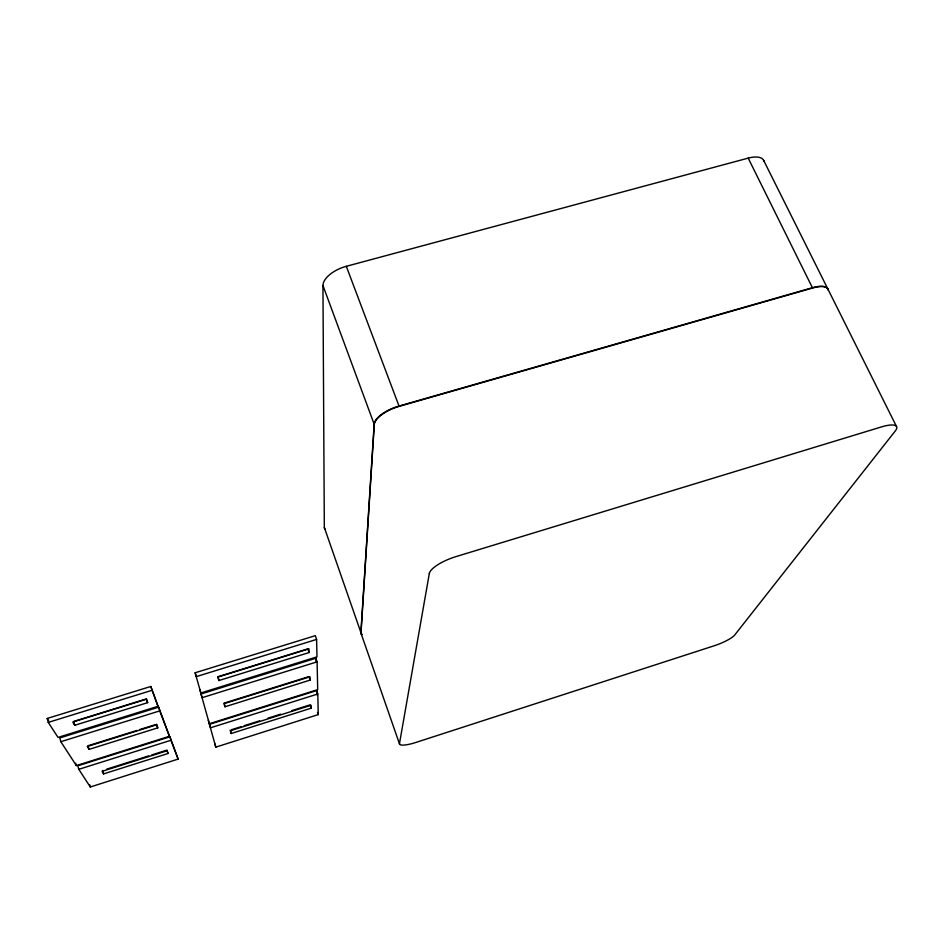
<?xml version="1.0" encoding="UTF-8"?>
<svg xmlns="http://www.w3.org/2000/svg" width="944" height="944" viewBox="0 0 944 944"><rect width="100%" height="100%" fill="white"/><g stroke="black" fill="none" stroke-linecap="round" stroke-linejoin="round"><path stroke-width="1.42" d="M362.142 634.592A17.912 5.227 -19.5 0 1 360.997 632.834L374.296 424.54L322.954 285.548A24.214 12.107 -21 0 1 346.306 266.314L748.203 158.12A24.225 10.585 -28.7 0 1 764.05 161.507M106.802 769.124L148.822 755.849M151.63 754.964L167.029 750.091L168.032 753.489L103.569 773.903L102.046 771.354L166.958 750.822L168.032 753.489M231.54 729.7L241.357 726.585M244.154 725.7L259.588 720.827M268.002 718.16L280.616 714.171M291.838 710.631L310.069 704.861L311.166 708.177L231.174 733.512L230.135 730.137M90.294 786.989L178.133 759.094L169.932 736.78L77.833 765.785L78.789 769.325L90.294 786.989L89.668 784.735M215.834 747.129L318.246 714.608L317.798 693.982L316.665 690.583L209.426 724.343L215.834 747.129L214.819 743.813M76.37 765.596L169.448 736.296L158.663 707.162L59.802 737.937L60.829 741.713L76.37 765.596L75.721 763.212M209.356 723.729L317.703 689.627L317.09 661.838L315.886 658.228L201.025 693.993L209.356 723.729L208.294 720.237M78.789 769.325L170.958 740.273L178.133 759.094M317.798 693.982L210.488 727.812L209.426 724.343M137.069 730.396L88.016 745.748L89.031 749.394L157.754 727.859L156.692 724.249M139.877 729.511L155.288 724.685M223.893 703.209L308.948 676.588L310.116 680.093L225.002 706.773L224.271 704.401M158.014 706.301L58.032 737.417L48.25 722.396L47.2 718.467L150.792 686.477L158.014 706.301L150.792 686.477M200.848 692.979L316.983 656.847L316.594 639.418L315.331 635.666L195.148 672.777L200.848 692.979L199.715 689.262M60.829 741.713L159.76 710.879L169.448 736.296M317.09 661.838L202.146 697.675L201.025 693.993M48.25 722.396L151.937 690.335M316.594 639.418L196.317 676.612L195.148 672.777M74.729 725.299L147.653 702.655L146.532 698.867L73.679 721.452L74.729 725.299L72.794 722.03L146.285 699.256L147.653 702.655M218.937 680.53L309.077 652.552L308.936 648.835L218.123 676.99L218.937 680.53L217.781 676.789L307.85 648.858L309.077 652.552M374.296 424.54A25.075 10.266 -20.7 0 1 399.147 406.38L812.56 288.026A25.028 8.956 -26.8 0 1 828.23 290.068M47.2 718.467L48.71 720.791M89.031 749.394L87.308 746.503L156.539 724.827L157.754 727.859M763.554 160.197L896.517 426.523M748.203 158.12L812.56 288.026M346.306 266.314L399.147 406.38M322.954 285.548L324.323 527.448L360.997 632.834M360.997 633.282L399.548 744.061M317.526 712.437L318.246 714.608M169.932 736.78L170.958 740.273M158.663 707.162L159.76 710.879M102.601 770.457L103.569 773.903M225.002 706.773L224.271 703.61L309.986 676.777L310.116 680.093M231.174 733.512L230.537 730.715L311.06 705.251L311.166 708.177M315.886 658.228L315.957 661.178M316.665 690.583L316.771 694.737M324.889 528.982A17.476 6.301 -19.3 0 1 324.323 527.448M362.059 634.344A17.912 5.239 -19.5 0 1 360.903 632.586L374.166 424.21A25.075 10.266 -20.7 0 1 399.017 406.05L812.406 287.719A25.028 8.956 -26.8 0 1 828.077 289.749M429.319 573.527L399.501 743.506A18.384 4.047 -19.7 0 0 415.891 742.444L714.372 645.72A17.995 3.729 -22.1 0 0 734.692 635.041L895.219 431.054A25.925 7.045 -25.1 0 0 881.389 426.936L455.834 556.653A26.007 8.107 -20.6 0 0 429.319 573.527"/></g></svg>
